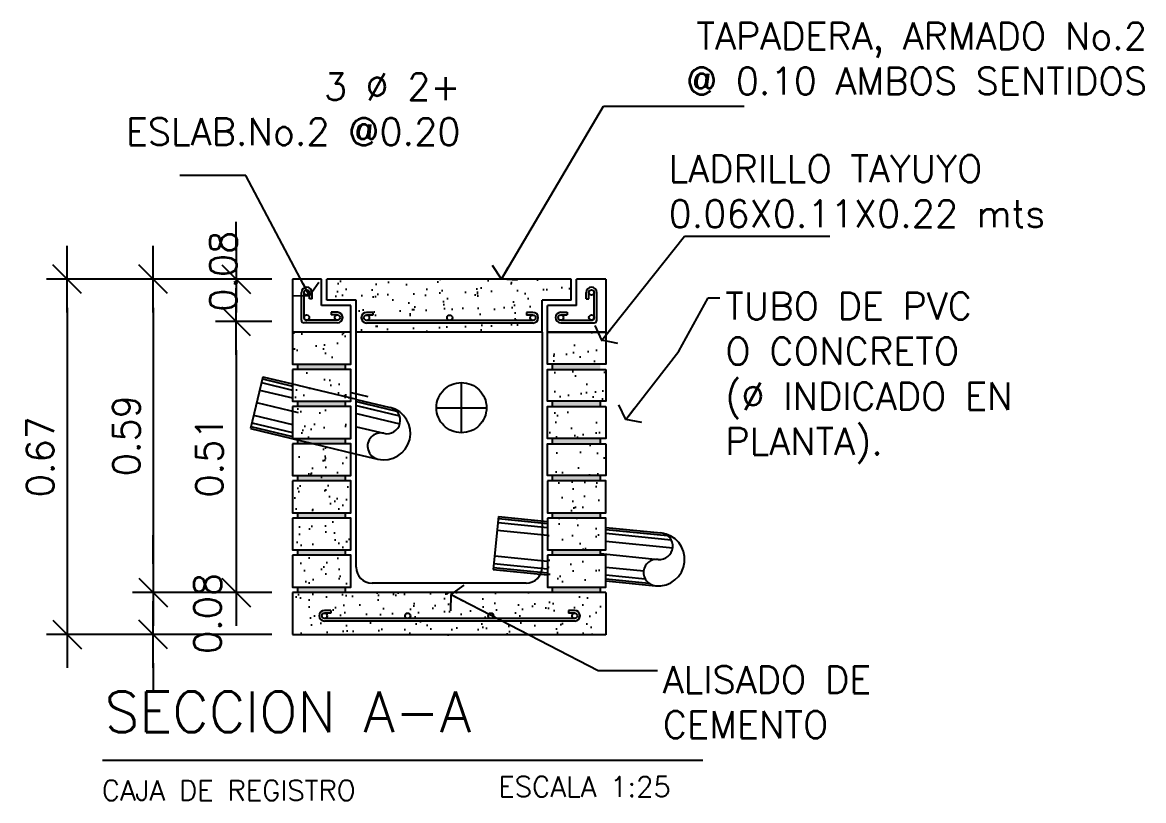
# Model space of a CAD drawing. Header units: inches. Extents: x -370 to 18, y -197 to 199.
# Drawn here: x -241.573 to -239.462, y -80.574 to -79.109 of the extents above; entities that cross this region are included whole.
import ezdxf

# ---------------------------------------------------------------- set-up
doc = ezdxf.new("R2010")
doc.units = ezdxf.units.IN
doc.header["$MEASUREMENT"] = 0
doc.header["$PDMODE"] = 34
doc.header["$PDSIZE"] = 0.2
doc.linetypes.add('CENTER2', pattern=[28.575, 19.05, -3.175, 3.175, -3.175])
doc.linetypes.add('HIDDEN2', pattern=[0.1875, 0.125, -0.0625])
doc.layers.add('DRE_DET', color=1, linetype='Continuous')
doc.layers.add('DRE_TEXTO', color=1, linetype='Continuous')
doc.styles.add('NT_10', font='romans.shx', dxfattribs={"height": 0.0203})
doc.styles.add('NT_12.5', font='romans.shx', dxfattribs={"height": 0.0254})
doc.styles.add('NT_25', font='romans.shx', dxfattribs={"height": 0.0509})
doc.dimstyles.new('DD_10 FLE', dxfattribs={"dimtxt": 0.0203, "dimasz": 0.022, "dimexe": 0.015, "dimexo": 0.015, "dimgap": 0.01, "dimtad": 1, "dimzin": 0, "dimdsep": 46, "dimtxsty": 'NT_10', "dimblk": 'FLECHA', "dimcen": 0.015, "dimdle": 0.015, "dimse1": 1, "dimse2": 1, "dimclrt": 4, "dimaunit": 1, "dimadec": 4, "dimazin": 0, "dimtfac": 1, "dimtofl": 0, "dimtmove": 2, "dimatfit": 3, "dimldrblk": 'FLECHA', "dimfxl": 1, "dimtolj": 1, "dimtzin": 0, "dimarcsym": 0})
doc.dimstyles.new('DD_25 G', dxfattribs={"dimtxt": 0.0509, "dimasz": 0.054, "dimexe": 0.039, "dimexo": 0.039, "dimgap": 0.0252, "dimtad": 1, "dimzin": 0, "dimdsep": 46, "dimtxsty": 'NT_25', "dimblk": 'COT2', "dimcen": 0.09, "dimdle": 0.039, "dimclrt": 4, "dimadec": 0, "dimazin": 0, "dimtfac": 1, "dimtofl": 0, "dimtmove": 2, "dimatfit": 3, "dimldrblk": 'COT2', "dimfxl": 1, "dimtolj": 1, "dimtzin": 0, "dimarcsym": 0})
pattern_1 = [(127.5, (-619.27924, -381.66027), (-0.0489413237, -0.0016000313), [0, -0.038608, 0, -0.04318, 0, -0.041275]), (97.5, (-619.27924, -381.66027), (-0.07168251, 0.044952328), [0, -0.020828, 0, -0.034798, 0, -0.013335]), (57.5, (-619.27924, -381.69151), (-0.0001437185, 0.079099237), [0, -0.0127, 0, -0.04572, 0, -0.05969]), (47.5, (-619.27924, -381.69151), (-0.022292932, 0.076355645), [0, -0.00635, 0, -0.029972, 0, -0.03429])]

# ---------------------------------------------------------------- blocks, each defined once
blk = doc.blocks.new('COT2')
at = {"color": 9, "linetype": 'ByBlock'}
blk.add_line((-0.5, -0.5), (0.5, 0.5), dxfattribs=at)
blk.add_line((-1.164, 0), (1.164, 0))
blk = doc.blocks.new('*D648')
at = {"layer": 'DEFPOINTS', "color": 0, "linetype": 'CENTER2', "transparency": 16777216}
for p in [(-241.0644, -79.6725), (-241.1707, -80.1825), (-241.1509, -80.1825)]:
    blk.add_point(p, dxfattribs=at)
at = {"layer": 'DRE_TEXTO', "color": 0, "linetype": 'CENTER2', "lineweight": -2, "transparency": 16777216}
for p, q in [((-241.1034, -79.6725), (-241.2097, -79.6725)), ((-241.1707, -79.7265), (-241.1707, -80.1285)), ((-241.1899, -80.1825), (-241.2097, -80.1825))]:
    blk.add_line(p, q, dxfattribs=at)
at = {"layer": 'DRE_TEXTO', "color": 0, "linetype": 'CENTER2', "lineweight": -2, "transparency": 16777216, "xscale": 0.05400000000000001, "yscale": 0.05400000000000001, "zscale": 0.05400000000000001}
for p, rotation in [((-241.1707, -79.6725), 90), ((-241.1707, -80.1825), 270)]:
    blk.add_blockref('COT2', p, dxfattribs=dict(at, rotation=rotation))
at = {"layer": 'DRE_TEXTO', "color": 4, "linetype": 'CENTER2', "transparency": 16777216, "insert": (-241.2213, -79.9275), "char_height": 0.0509, "attachment_point": 5, "rotation": 90, "style": 'NT_25'}
blk.add_mtext('\\A1;0.51', dxfattribs=at)
blk = doc.blocks.new('*D658')
at = {"layer": 'DEFPOINTS', "color": 0, "linetype": 'CENTER2', "transparency": 16777216}
for p in [(-241.0646, -80.1825), (-241.3269, -80.2616), (-241.3269, -80.2616)]:
    blk.add_point(p, dxfattribs=at)
at = {"layer": 'DRE_TEXTO', "color": 0, "linetype": 'CENTER2', "lineweight": -2, "transparency": 16777216}
for p, q in [((-241.3269, -80.1285), (-241.3269, -80.0745)), ((-241.1036, -80.1825), (-241.3659, -80.1825)), ((-241.3269, -80.3156), (-241.3269, -80.3696))]:
    blk.add_line(p, q, dxfattribs=at)
at = {"layer": 'DRE_TEXTO', "color": 0, "linetype": 'CENTER2', "lineweight": -2, "transparency": 16777216, "xscale": 0.05400000000000001, "yscale": 0.05400000000000001, "zscale": 0.05400000000000001}
for p, rotation in [((-241.3269, -80.1825), 270), ((-241.3269, -80.2616), 90)]:
    blk.add_blockref('COT2', p, dxfattribs=dict(at, rotation=rotation))
at = {"layer": 'DRE_TEXTO', "color": 4, "linetype": 'CENTER2', "transparency": 16777216, "insert": (-241.2246, -80.2221), "char_height": 0.0509, "attachment_point": 5, "rotation": 90, "style": 'NT_25'}
blk.add_mtext('\\A1;0.08', dxfattribs=at)
blk = doc.blocks.new('*D659')
at = {"layer": 'DEFPOINTS', "color": 0, "linetype": 'CENTER2', "transparency": 16777216}
for p in [(-241.0646, -79.5925), (-241.3269, -80.1825), (-241.0646, -80.1825)]:
    blk.add_point(p, dxfattribs=at)
at = {"layer": 'DRE_TEXTO', "color": 0, "linetype": 'CENTER2', "lineweight": -2, "transparency": 16777216}
for p, q in [((-241.1036, -79.5925), (-241.3659, -79.5925)), ((-241.3269, -79.6465), (-241.3269, -80.1285)), ((-241.1036, -80.1825), (-241.3659, -80.1825))]:
    blk.add_line(p, q, dxfattribs=at)
at = {"layer": 'DRE_TEXTO', "color": 0, "linetype": 'CENTER2', "lineweight": -2, "transparency": 16777216, "xscale": 0.05400000000000001, "yscale": 0.05400000000000001, "zscale": 0.05400000000000001}
for p, rotation in [((-241.3269, -79.5925), 90), ((-241.3269, -80.1825), 270)]:
    blk.add_blockref('COT2', p, dxfattribs=dict(at, rotation=rotation))
at = {"layer": 'DRE_TEXTO', "color": 4, "linetype": 'CENTER2', "transparency": 16777216, "insert": (-241.3775, -79.8875), "char_height": 0.0509, "attachment_point": 5, "rotation": 90, "style": 'NT_25'}
blk.add_mtext('\\A1;0.59', dxfattribs=at)
blk = doc.blocks.new('*D649')
at = {"layer": 'DEFPOINTS', "color": 0, "linetype": 'CENTER2', "transparency": 16777216}
for p in [(-241.0646, -79.5925), (-241.4891, -80.2616), (-241.0646, -80.2616)]:
    blk.add_point(p, dxfattribs=at)
at = {"layer": 'DRE_TEXTO', "color": 0, "linetype": 'CENTER2', "lineweight": -2, "transparency": 16777216}
for p, q in [((-241.1036, -79.5925), (-241.5281, -79.5925)), ((-241.4891, -79.6465), (-241.4891, -80.2076)), ((-241.1036, -80.2616), (-241.5281, -80.2616))]:
    blk.add_line(p, q, dxfattribs=at)
at = {"layer": 'DRE_TEXTO', "color": 0, "linetype": 'CENTER2', "lineweight": -2, "transparency": 16777216, "xscale": 0.05400000000000001, "yscale": 0.05400000000000001, "zscale": 0.05400000000000001}
for p, rotation in [((-241.4891, -79.5925), 90), ((-241.4891, -80.2616), 270)]:
    blk.add_blockref('COT2', p, dxfattribs=dict(at, rotation=rotation))
at = {"layer": 'DRE_TEXTO', "color": 4, "linetype": 'CENTER2', "transparency": 16777216, "insert": (-241.5397, -79.9271), "char_height": 0.0509, "attachment_point": 5, "rotation": 90, "style": 'NT_25'}
blk.add_mtext('\\A1;0.67', dxfattribs=at)
blk = doc.blocks.new('FLECHA')
at = {"color": 9, "linetype": 'ByBlock'}
for p, q in [((-0.619, 1.239), (0, 0)), ((0, 0), (-0.619, -1.239))]:
    blk.add_line(p, q, dxfattribs=at)
blk.add_line((0, 0), (-1.164, 0))
blk = doc.blocks.new('*D647')
at = {"layer": 'DEFPOINTS', "color": 0, "transparency": 16777216}
for p in [(-241.1707, -79.5925), (-241.0644, -79.5925), (-241.0644, -79.6725)]:
    blk.add_point(p, dxfattribs=at)
at = {"layer": 'DRE_DET', "color": 0, "lineweight": -2, "transparency": 16777216}
for p, q in [((-241.1707, -79.5385), (-241.1707, -79.4845)), ((-241.1034, -79.5925), (-241.2097, -79.5925)), ((-241.1034, -79.6725), (-241.2097, -79.6725)), ((-241.1707, -79.7265), (-241.1707, -79.7805))]:
    blk.add_line(p, q, dxfattribs=at)
at = {"layer": 'DRE_DET', "color": 0, "lineweight": -2, "transparency": 16777216, "xscale": 0.05400000000000001, "yscale": 0.05400000000000001, "zscale": 0.05400000000000001}
for p, rotation in [((-241.1707, -79.5925), 270), ((-241.1707, -79.6725), 90)]:
    blk.add_blockref('COT2', p, dxfattribs=dict(at, rotation=rotation))
at = {"layer": 'DRE_DET', "color": 4, "transparency": 16777216, "insert": (-241.195, -79.5778), "char_height": 0.0509, "attachment_point": 5, "rotation": 90, "style": 'NT_25'}
blk.add_mtext('\\A1;0.08', dxfattribs=at)

msp = doc.modelspace()

# ---------------------------------------------------------------- hatches: boundary and pattern name
at = {"layer": 'DRE_DET', "linetype": 'CENTER2'}
h = msp.add_hatch(dxfattribs=at)
h.set_pattern_fill('AR-SAND', color=8, scale=0.001, angle=90, style=0)
h.set_pattern_definition(pattern_1)
h.paths.add_polyline_path([(-240.99959, -79.5925), (-240.99959, -79.6325), (-240.94459, -79.6325), (-240.94459, -79.6925), (-240.59459, -79.6925), (-240.59459, -79.6325), (-240.53959, -79.6325), (-240.53959, -79.5925)])
h.paths.add_polyline_path([(-240.76335, -79.66523, -0.4142136), (-240.76835, -79.67023), (-240.61175, -79.67023, -0.4142136), (-240.61675, -79.66523, -0.4142136), (-240.61175, -79.66023), (-240.62376, -79.66023), (-240.62376, -79.65523), (-240.61175, -79.65523, -1), (-240.61175, -79.67523), (-240.92495, -79.67523, -1), (-240.92495, -79.65523), (-240.91294, -79.65523), (-240.91294, -79.66023), (-240.92495, -79.66023, -0.4142136), (-240.91995, -79.66523, -0.4142136), (-240.92495, -79.67023), (-240.76835, -79.67023, -0.4142136), (-240.77335, -79.66523, -1)], flags=16)
at = {"layer": 'DRE_DET', "linetype": 'Continuous'}
h = msp.add_hatch(dxfattribs=at)
h.set_pattern_fill('AR-SAND', color=8, scale=0.03, style=0)
h.set_pattern_definition([(37.5, (-719.696756, -34.148507), (-0.0018898007, 0.057804713), [0, -0.0456, 0, -0.051, 0, -0.04875]), (7.5, (-719.696756, -34.14851), (0.053093301, 0.084664382), [0, -0.0246, 0, -0.0411, 0, -0.01575]), (327.5, (-719.733656, -34.148507), (0.093424256, 0.0001697716), [0, -0.015, 0, -0.054, 0, -0.0705]), (317.5, (-719.73366, -34.14851), (0.090183798, 0.026330267), [0, -0.0075, 0, -0.0354, 0, -0.0405])])
h.paths.add_polyline_path([(-241.05367, -79.70536), (-241.06459, -79.70273), (-241.06459, -79.7525), (-240.95459, -79.7525), (-240.95459, -79.72924)])
h.paths.add_polyline_path([(-240.95459, -79.6925), (-241.06459, -79.6925), (-241.06459, -79.70273), (-241.05413, -79.70525), (-240.95459, -79.72924)])
h.paths.add_polyline_path([(-240.95459, -79.7625), (-241.06459, -79.7625), (-241.06459, -79.80559), (-241.04767, -79.80967), (-240.99445, -79.8225), (-240.95459, -79.8225)])
h.paths.add_polyline_path([(-241.04767, -79.80967), (-241.06459, -79.80559), (-241.06459, -79.8225), (-240.99445, -79.8225)], flags=16)
h.paths.add_polyline_path([(-240.95459, -79.8325), (-241.06459, -79.8325), (-241.06459, -79.8925), (-240.95459, -79.8925)])
h.paths.add_polyline_path([(-240.96459, -79.9625), (-241.05459, -79.9625), (-241.05459, -79.9725), (-240.96459, -79.9725)])
h.paths.add_polyline_path([(-240.47459, -79.9025), (-240.58459, -79.9025), (-240.58459, -79.9625), (-240.47459, -79.9625)])
h.paths.add_polyline_path([(-240.47459, -79.8325), (-240.58459, -79.8325), (-240.58459, -79.8925), (-240.47459, -79.8925)])
h.paths.add_polyline_path([(-240.47459, -79.7625), (-240.58459, -79.7625), (-240.58459, -79.8225), (-240.47459, -79.8225)])
h.paths.add_polyline_path([(-240.47459, -79.6925), (-240.58459, -79.6925), (-240.58459, -79.7525), (-240.47459, -79.7525)])
at = {"layer": 'DRE_DET', "linetype": 'ByBlock'}
h = msp.add_hatch(color=256, dxfattribs=at)
h.paths.add_polyline_path([(-240.96459, -79.7625), (-240.96459, -79.7525), (-241.05459, -79.7525), (-241.05459, -79.7625)])
h.paths.add_polyline_path([(-241.05459, -79.8225), (-241.05459, -79.8325), (-240.96459, -79.8325), (-240.96459, -79.8225)])
h.paths.add_polyline_path([(-241.05459, -79.8925), (-241.05459, -79.9025), (-240.96459, -79.9025), (-240.96459, -79.8925)])
h.paths.add_polyline_path([(-240.96459, -79.9725), (-240.96459, -79.9625), (-241.05459, -79.9625), (-241.05459, -79.9725)])
h.paths.add_polyline_path([(-240.57459, -79.9625), (-240.57459, -79.9725), (-240.48459, -79.9725), (-240.48459, -79.9625)])
h.paths.add_polyline_path([(-240.48459, -79.9025), (-240.48459, -79.8925), (-240.57459, -79.8925), (-240.57459, -79.9025)])
h.paths.add_polyline_path([(-240.48459, -79.8325), (-240.48459, -79.8225), (-240.57459, -79.8225), (-240.57459, -79.8325)])
h.paths.add_polyline_path([(-240.48459, -79.7625), (-240.48459, -79.7525), (-240.57459, -79.7525), (-240.57459, -79.7625)])
at = {"layer": 'DRE_DET', "linetype": 'CENTER2'}
h = msp.add_hatch(dxfattribs=at)
h.set_pattern_fill('AR-SAND', color=8, scale=0.001, angle=90, style=0)
h.set_pattern_definition(pattern_1)
h.paths.add_polyline_path([(-240.95459, -79.9625), (-240.95459, -79.91938), (-241.02463, -79.9025), (-241.06459, -79.9025), (-241.06459, -79.9625)])
h.paths.add_polyline_path([(-241.06459, -79.9725), (-241.06459, -80.0325), (-240.95459, -80.0325), (-240.95459, -79.9725)])
h.paths.add_polyline_path([(-240.95459, -80.1025), (-240.95459, -80.0425), (-241.06459, -80.0425), (-241.06459, -80.1025)])
h.paths.add_polyline_path([(-241.06459, -80.1125), (-241.06459, -80.1725), (-240.95459, -80.1725), (-240.95459, -80.1125)])
h.paths.add_polyline_path([(-240.47459, -80.1125), (-240.58459, -80.1125), (-240.58459, -80.1725), (-240.47459, -80.1725)])
h.paths.add_polyline_path([(-240.47459, -80.1025), (-240.47459, -80.0425), (-240.58459, -80.0425), (-240.58459, -80.1025)])
h.paths.add_polyline_path([(-240.58459, -79.9725), (-240.58459, -80.0325), (-240.47459, -80.0325), (-240.47459, -79.9725)])
h = msp.add_hatch(color=256, dxfattribs=at)
h.paths.add_polyline_path([(-241.05459, -80.0325), (-241.05459, -80.0425), (-240.96459, -80.0425), (-240.96459, -80.0325)])
h.paths.add_polyline_path([(-241.05459, -80.1025), (-241.05459, -80.1125), (-240.96459, -80.1125), (-240.96459, -80.1025)])
h.paths.add_polyline_path([(-240.96459, -80.1825), (-240.96459, -80.1725), (-241.05459, -80.1725), (-241.05459, -80.1825)])
h = msp.add_hatch(color=256, dxfattribs=at)
h.paths.add_polyline_path([(-240.48459, -80.0325), (-240.57459, -80.0325), (-240.57459, -80.0425), (-240.48459, -80.0425)])
h.paths.add_polyline_path([(-240.48459, -80.1025), (-240.57459, -80.1025), (-240.57459, -80.1125), (-240.48459, -80.1125)])
h.paths.add_polyline_path([(-240.48459, -80.1725), (-240.57459, -80.1725), (-240.57459, -80.1825), (-240.48459, -80.1825)])
h = msp.add_hatch(dxfattribs=at)
h.set_pattern_fill('AR-SAND', color=8, scale=0.001, angle=90, style=0)
h.set_pattern_definition(pattern_1)
h.paths.add_polyline_path([(-241.06459, -80.1825), (-241.06459, -80.2625), (-240.47459, -80.2625), (-240.47459, -80.1825)])
h.paths.add_polyline_path([(-240.84257, -80.2264, -0.4142136), (-240.84757, -80.2314), (-240.69097, -80.2314, -0.4142136), (-240.69597, -80.2264, -1), (-240.68597, -80.2264, -0.4142136), (-240.69097, -80.2314), (-240.53302, -80.2314, -0.4142136), (-240.53802, -80.2264, -0.4142136), (-240.53302, -80.2214), (-240.54503, -80.2214), (-240.54503, -80.2164), (-240.53302, -80.2164, -1), (-240.53302, -80.2364), (-241.00417, -80.2364, -1), (-241.00417, -80.2164), (-240.99216, -80.2164), (-240.99216, -80.2214), (-241.00417, -80.2214, -0.4142136), (-240.99917, -80.2264, -0.4142136), (-241.00417, -80.2314), (-240.84757, -80.2314, -0.4142136), (-240.85257, -80.2264, -1)], flags=16)

# ---------------------------------------------------------------- linework, layer by layer
at = {"layer": 'DRE_DET', "color": 4, "linetype": 'ByBlock'}
for p, q in [((-241.00959, -79.5925), (-241.06459, -79.5925)), ((-241.06459, -79.5925), (-241.06459, -79.6925)), ((-241.00959, -79.6425), (-241.00959, -79.5925)), ((-240.53959, -79.5925), (-240.99959, -79.5925)), ((-240.99959, -79.6325), (-240.99959, -79.5925)), ((-240.53959, -79.6325), (-240.53959, -79.5925)), ((-240.52959, -79.6425), (-240.52959, -79.5925)), ((-240.47459, -79.5925), (-240.52959, -79.5925)), ((-240.47459, -79.5925), (-240.47459, -79.6925)), ((-240.94459, -79.6325), (-240.99959, -79.6325)), ((-240.94459, -79.6925), (-240.94459, -79.6325)), ((-240.59459, -79.6925), (-240.59459, -79.6325)), ((-240.53959, -79.6325), (-240.59459, -79.6325)), ((-240.95459, -79.6425), (-241.00959, -79.6425)), ((-240.95459, -79.6925), (-240.95459, -79.6425)), ((-240.58459, -79.6925), (-240.58459, -79.6425)), ((-240.52959, -79.6425), (-240.58459, -79.6425)), ((-240.95459, -79.6925), (-241.06459, -79.6925)), ((-240.59459, -79.6925), (-240.94459, -79.6925)), ((-240.47459, -79.6925), (-240.58459, -79.6925)), ((-240.47459, -80.1825), (-241.06459, -80.1825)), ((-241.06459, -80.1825), (-241.06459, -80.26161)), ((-240.47459, -80.1825), (-240.47459, -80.2625)), ((-240.47459, -80.2625), (-241.06459, -80.2625))]:
    msp.add_line(p, q, dxfattribs=at)
at = {"layer": 'DRE_DET'}
for p, q in [((-241.04774, -79.66999), (-241.04774, -79.61779)), ((-241.04274, -79.66499), (-241.04274, -79.61779)), ((-241.03274, -79.6298), (-241.03274, -79.61779)), ((-241.02774, -79.6298), (-241.02774, -79.61779)), ((-240.51144, -79.6298), (-240.51144, -79.61779)), ((-240.50644, -79.6298), (-240.50644, -79.61779)), ((-240.49644, -79.66499), (-240.49644, -79.61779)), ((-240.49144, -79.66999), (-240.49144, -79.61779)), ((-241.02774, -79.6298), (-241.03274, -79.6298)), ((-240.51144, -79.6298), (-240.50644, -79.6298)), ((-240.99198, -79.65499), (-240.99198, -79.65999)), ((-240.97997, -79.65499), (-240.99198, -79.65499)), ((-240.97997, -79.65999), (-240.99198, -79.65999)), ((-240.91294, -79.65523), (-240.92495, -79.65523)), ((-240.91294, -79.66023), (-240.92495, -79.66023)), ((-240.91294, -79.65523), (-240.91294, -79.66023)), ((-240.62376, -79.65523), (-240.62376, -79.66023)), ((-240.61175, -79.65523), (-240.62376, -79.65523)), ((-240.61175, -79.66023), (-240.62376, -79.66023)), ((-240.55921, -79.65499), (-240.5472, -79.65499)), ((-240.55921, -79.65999), (-240.5472, -79.65999)), ((-240.5472, -79.65499), (-240.5472, -79.65999)), ((-240.97997, -79.67499), (-241.04274, -79.67499)), ((-240.97997, -79.66999), (-241.03774, -79.66999)), ((-240.61175, -79.67023), (-240.92495, -79.67023)), ((-240.61175, -79.67523), (-240.92495, -79.67523)), ((-240.55921, -79.66999), (-240.50144, -79.66999)), ((-240.55921, -79.67499), (-240.49644, -79.67499)), ((-240.99216, -80.2164), (-241.00417, -80.2164)), ((-240.99216, -80.2214), (-241.00417, -80.2214)), ((-240.53302, -80.2314), (-241.00417, -80.2314)), ((-240.99216, -80.2164), (-240.99216, -80.2214)), ((-240.54503, -80.2164), (-240.54503, -80.2214)), ((-240.53302, -80.2164), (-240.54503, -80.2164)), ((-240.53302, -80.2214), (-240.54503, -80.2214)), ((-240.53302, -80.2364), (-241.00417, -80.2364)), ((-240.67054, -80.49849), (-240.29195, -80.49849))]:
    msp.add_line(p, q, dxfattribs=at)
at = {"layer": 'DRE_DET', "linetype": 'Continuous'}
for p, q in [((-240.98455, -79.67491), (-240.98455, -79.67491)), ((-240.61633, -79.67515), (-240.61633, -79.67515)), ((-240.55463, -79.67491), (-240.55463, -79.67491)), ((-240.53761, -80.23631), (-240.53761, -80.23631))]:
    msp.add_line(p, q, dxfattribs=at)
at = {"layer": 'DRE_DET', "color": 3, "linetype": 'ByBlock'}
for p, q in [((-240.94459, -80.13522), (-240.94459, -79.6925)), ((-240.59459, -79.6925), (-240.59459, -80.13522)), ((-240.62459, -80.16522), (-240.91459, -80.16522))]:
    msp.add_line(p, q, dxfattribs=at)
at = {"layer": 'DRE_DET', "linetype": 'ByBlock'}
for p, q in [((-241.05459, -79.7625), (-241.05459, -79.7525)), ((-240.96459, -79.7625), (-240.96459, -79.7525)), ((-240.57459, -79.7625), (-240.57459, -79.7525)), ((-241.05459, -79.8325), (-241.05459, -79.8225)), ((-240.96459, -79.8325), (-240.96459, -79.8225)), ((-240.57459, -79.8325), (-240.57459, -79.8225)), ((-240.48459, -79.8325), (-240.48459, -79.8225)), ((-241.05459, -79.9025), (-241.05459, -79.8925)), ((-240.96459, -79.9025), (-240.96459, -79.8925)), ((-240.57459, -79.9025), (-240.57459, -79.8925)), ((-240.48459, -79.9025), (-240.48459, -79.8925)), ((-241.05459, -79.9725), (-241.05459, -79.9625)), ((-241.05459, -79.9725), (-241.05459, -79.9625)), ((-240.96459, -79.9725), (-240.96459, -79.9625)), ((-240.96459, -79.9725), (-240.96459, -79.9625)), ((-240.57459, -79.9725), (-240.57459, -79.9625)), ((-240.57459, -79.9725), (-240.57459, -79.9625)), ((-240.57459, -79.9725), (-240.57459, -79.9625)), ((-240.48459, -79.9725), (-240.48459, -79.9625)), ((-240.48459, -79.9725), (-240.48459, -79.9625)), ((-240.48459, -79.9725), (-240.48459, -79.9625)), ((-241.05459, -80.0425), (-241.05459, -80.0325)), ((-240.96459, -80.0425), (-240.96459, -80.0325)), ((-240.57459, -80.0425), (-240.57459, -80.0325)), ((-240.48459, -80.0425), (-240.48459, -80.0325)), ((-241.05459, -80.1125), (-241.05459, -80.1025)), ((-240.96459, -80.1125), (-240.96459, -80.1025)), ((-240.57459, -80.1125), (-240.57459, -80.1025)), ((-240.48459, -80.1125), (-240.48459, -80.1025)), ((-241.05459, -80.1825), (-241.05459, -80.1725)), ((-240.96459, -80.1825), (-240.96459, -80.1725)), ((-240.57459, -80.1825), (-240.57459, -80.1725)), ((-240.48459, -80.1825), (-240.48459, -80.1725))]:
    msp.add_line(p, q, dxfattribs=at)
at = {"layer": 'DRE_DET', "color": 1, "linetype": 'ByBlock'}
for p, q in [((-241.12035, -79.77656), (-241.14379, -79.87377)), ((-241.12035, -79.77656), (-241.05413, -79.79252)), ((-240.94413, -79.81904), (-240.88065, -79.83434)), ((-241.14379, -79.87377), (-241.04767, -79.89694)), ((-240.94413, -79.9219), (-240.90408, -79.93155)), ((-240.67632, -80.03979), (-240.68633, -80.13929)), ((-240.67632, -80.03979), (-240.58459, -80.04902)), ((-240.47459, -80.06009), (-240.37085, -80.07053)), ((-240.68633, -80.13929), (-240.58459, -80.14953)), ((-240.47459, -80.16059), (-240.38086, -80.17003))]:
    msp.add_line(p, q, dxfattribs=at)
at = {"layer": 'DRE_DET', "color": 8, "linetype": 'Continuous'}
for p, q in [((-241.12295, -79.78732), (-241.06459, -79.80139)), ((-241.12124, -79.78023), (-241.06459, -79.79388)), ((-241.12637, -79.8015), (-241.06459, -79.81639)), ((-240.95412, -79.80583), (-240.92236, -79.81348)), ((-240.94413, -79.82292), (-240.86869, -79.8411)), ((-240.94413, -79.82324), (-240.92167, -79.82865)), ((-240.94413, -79.83042), (-240.86306, -79.84997)), ((-240.94413, -79.83074), (-240.91604, -79.83752)), ((-241.13778, -79.84884), (-241.06459, -79.86648)), ((-240.94413, -79.84542), (-240.86236, -79.86513)), ((-241.1429, -79.87011), (-241.06459, -79.88898)), ((-241.14119, -79.86301), (-241.06459, -79.88147)), ((-240.67743, -80.05081), (-240.58459, -80.06015)), ((-240.6767, -80.04355), (-240.58459, -80.05282)), ((-240.47459, -80.06388), (-240.35808, -80.0756)), ((-240.67889, -80.06532), (-240.58459, -80.07481)), ((-240.47459, -80.07122), (-240.3513, -80.08362)), ((-240.47459, -80.08587), (-240.34855, -80.09855)), ((-240.68376, -80.11377), (-240.58459, -80.12374)), ((-240.68595, -80.13554), (-240.58459, -80.14573)), ((-240.68522, -80.12827), (-240.58459, -80.1384)), ((-240.47459, -80.13481), (-240.40316, -80.142)), ((-240.47459, -80.14947), (-240.40041, -80.15693)), ((-240.47459, -80.1568), (-240.39362, -80.16495))]:
    msp.add_line(p, q, dxfattribs=at)
at = {"layer": 'DRE_DET', "color": 8, "linetype": 'CENTER2'}
for p, q in [((-240.7464, -79.88186), (-240.7464, -79.78752)), ((-240.79357, -79.83469), (-240.69923, -79.83469))]:
    msp.add_line(p, q, dxfattribs=at)
at = {"layer": 'DRE_DET', "color": 1, "linetype": 'HIDDEN2'}
for p, q in [((-240.94367, -79.81915), (-241.05367, -79.79263)), ((-241.04767, -79.89694), (-240.94413, -79.9219))]:
    msp.add_line(p, q, dxfattribs=at)
at = {"layer": 'DRE_DET', "color": 8, "linetype": 'HIDDEN2'}
for p, q in [((-241.13207, -79.82517), (-241.05413, -79.84395)), ((-240.94413, -79.87047), (-240.89236, -79.88294)), ((-240.48459, -80.10934), (-240.37585, -80.12028))]:
    msp.add_line(p, q, dxfattribs=at)
at = {"layer": 'DRE_DET', "color": 1, "linetype": 'Continuous'}
msp.add_line((-241.42224, -80.49849), (-240.67054, -80.49849), dxfattribs=at)
at = {"layer": 'DRE_DET', "color": 4, "linetype": 'ByBlock'}
for points in [[(-241.06459, -79.6925), (-241.06459, -79.7525), (-240.95459, -79.7525), (-240.95459, -79.6925)], [(-240.47459, -79.6925), (-240.47459, -79.7525), (-240.58459, -79.7525), (-240.58459, -79.6925)], [(-241.06459, -79.7625), (-241.06459, -79.8225), (-240.95459, -79.8225), (-240.95459, -79.7625)], [(-240.47459, -79.7625), (-240.47459, -79.8225), (-240.58459, -79.8225), (-240.58459, -79.7625)], [(-241.06459, -79.8325), (-241.06459, -79.8925), (-240.95459, -79.8925), (-240.95459, -79.8325)], [(-240.47459, -79.8325), (-240.47459, -79.8925), (-240.58459, -79.8925), (-240.58459, -79.8325)], [(-241.06459, -79.9025), (-241.06459, -79.9625), (-240.95459, -79.9625), (-240.95459, -79.9025)], [(-240.47459, -79.9025), (-240.47459, -79.9625), (-240.58459, -79.9625), (-240.58459, -79.9025)], [(-241.06459, -79.9725), (-241.06459, -80.0325), (-240.95459, -80.0325), (-240.95459, -79.9725)], [(-240.58459, -79.9725), (-240.58459, -80.0325), (-240.47459, -80.0325), (-240.47459, -79.9725)], [(-241.06459, -80.0425), (-241.06459, -80.1025), (-240.95459, -80.1025), (-240.95459, -80.0425)], [(-240.58459, -80.0425), (-240.58459, -80.1025), (-240.47459, -80.1025), (-240.47459, -80.0425)], [(-241.06459, -80.1125), (-241.06459, -80.1725), (-240.95459, -80.1725), (-240.95459, -80.1125)], [(-240.58459, -80.1125), (-240.58459, -80.1725), (-240.47459, -80.1725), (-240.47459, -80.1125)]]:
    msp.add_lwpolyline(points, close=True, dxfattribs=at)
at = {"layer": 'DRE_DET'}
for centre in [(-241.03774, -79.61779), (-240.50144, -79.61779), (-241.03784, -79.66499), (-240.97997, -79.66499), (-240.92495, -79.66523), (-240.76835, -79.66523), (-240.61175, -79.66523), (-240.55921, -79.66499), (-240.50133, -79.66499), (-241.00417, -80.2264), (-240.84757, -80.2264), (-240.69097, -80.2264), (-240.53302, -80.2264)]:
    msp.add_circle(centre, 0.005, dxfattribs=at)
at = {"layer": 'DRE_DET', "linetype": 'CENTER2'}
msp.add_circle((-240.7464, -79.83469), 0.04717, dxfattribs=at)
at = {"layer": 'DRE_DET'}
for centre, radius, start, end in [((-241.03774, -79.61779), 0.01, 0, 180), ((-240.50144, -79.61779), 0.01, 0, 180), ((-240.97997, -79.66499), 0.01, 270, 90), ((-240.92495, -79.66523), 0.01, 90, 270), ((-240.61175, -79.66523), 0.01, 270, 90), ((-240.55921, -79.66499), 0.01, 90, 270), ((-241.04274, -79.66999), 0.005, 180, 270), ((-241.03774, -79.66499), 0.005, 180, 270), ((-240.50144, -79.66499), 0.005, 270, 0), ((-240.49644, -79.66999), 0.005, 270, 0), ((-241.00417, -80.2264), 0.01, 90, 270), ((-240.53302, -80.2264), 0.01, 270, 90)]:
    msp.add_arc(centre, radius, start, end, dxfattribs=at)
at = {"layer": 'DRE_DET', "color": 1, "linetype": 'ByBlock'}
for centre, radius, start, end in [((-240.89236, -79.88294), 0.05, 256.44832, 76.44832), ((-240.88651, -79.85864), 0.025, 256.44832, 76.44832), ((-240.89822, -79.90725), 0.025, 76.44832, 256.44832), ((-240.37585, -80.12028), 0.05, 264.25452, 84.25452), ((-240.37335, -80.0954), 0.025, 264.25452, 84.25452), ((-240.37836, -80.14515), 0.025, 84.25452, 264.25452)]:
    msp.add_arc(centre, radius, start, end, dxfattribs=at)
at = {"layer": 'DRE_DET', "color": 3, "linetype": 'ByBlock'}
for centre, start, end in [((-240.91459, -80.13522), 180, 270), ((-240.62459, -80.13522), 270, 0)]:
    msp.add_arc(centre, 0.03, start, end, dxfattribs=at)

# ---------------------------------------------------------------- texts
at = {"layer": 'DRE_DET', "color": 6, "linetype": 'Continuous', "style": 'NT_25'}
msp.add_text('SECCION A-A', height=0.07635, dxfattribs=at).set_placement((-241.4184, -80.44538))
at = {"layer": 'DRE_DET', "color": 2, "linetype": 'Continuous', "style": 'NT_12.5'}
for s, p in [('CAJA DE REGISTRO', (-241.42377, -80.57441)), ('ESCALA 1:25', (-240.67706, -80.56742))]:
    msp.add_text(s, height=0.0381, dxfattribs=at).set_placement(p)
at = {"layer": 'DRE_DET', "color": 1, "linetype": 'Continuous', "char_height": 0.0509, "style": 'NT_25'}
for s, insert, attachment_point in [('TAPADERA, ARMADO No.2\\P @ 0.10 AMBOS SENTIDOS', (-239.45518, -79.17718), 6), ('3 %%C 2+ \\PESLAB.No.2 @0.20 ', (-240.74807, -79.27269), 6), ('\\A1;LADRILLO TAYUYO\\P0.06X0.11X0.22 mts', (-240.35633, -79.35932), 1), ('TUBO DE PVC\\PO CONCRETO\\P(%%C INDICADO EN\\PPLANTA).', (-240.2496, -79.61786), 1), ('ALISADO DE\\PCEMENTO', (-240.36733, -80.32116), 1)]:
    msp.add_mtext(s, dxfattribs=dict(at, insert=insert, attachment_point=attachment_point))

# ---------------------------------------------------------------- dimensions: what is measured, and where the dimension line sits
at = {"layer": 'DRE_DET', "color": 1}
dim = msp.add_linear_dim(base=(-241.17066, -79.59249), p1=(-241.06442, -79.67249), p2=(-241.06442, -79.59249), angle=90, dimstyle='DD_25 G', dxfattribs=at)
dim.commit()
dim.dimension.update_dxf_attribs({"geometry": '*D647', "text_midpoint": (-241.19499, -79.57783), "dimtype": 160})
at = {"layer": 'DRE_TEXTO', "linetype": 'CENTER2'}
for base, p1, p2, picture, middle in [((-241.48909, -80.26161), (-241.06459, -79.5925), (-241.06459, -80.26161), '*D649', (-241.53974, -79.92705)), ((-241.32686, -80.1825), (-241.06459, -79.5925), (-241.06459, -80.1825), '*D659', (-241.37751, -79.8875)), ((-241.17066, -80.1825), (-241.06442, -79.67249), (-241.1509, -80.1825), '*D648', (-241.22131, -79.92749)), ((-241.32686, -80.26161), (-241.06459, -80.1825), (-241.32686, -80.26161), '*D658', (-241.22461, -80.22205))]:
    dim = msp.add_linear_dim(base=base, p1=p1, p2=p2, angle=90, dimstyle='DD_25 G', dxfattribs=at)
    dim.commit()
    dim.dimension.update_dxf_attribs({"geometry": picture, "text_midpoint": middle})

# ---------------------------------------------------------------- leaders
at = {"layer": 'DRE_DET', "linetype": 'Continuous'}
for points, override in [([(-240.67111, -79.59261), (-240.47905, -79.26708), (-240.21414, -79.26708)], {"dimtad": 0}), ([(-241.03274, -79.62379), (-241.15256, -79.39725), (-241.27684, -79.39725)], {"dimtad": 0}), ([(-240.48178, -79.70775), (-240.32644, -79.51163), (-240.05289, -79.51163)], {"dimtad": 0}), ([(-240.76567, -80.18657), (-240.48898, -80.3293), (-240.37733, -80.3293)], {"dimgap": 0.01, "dimtad": 0})]:
    msp.add_leader(points, dimstyle='DD_10 FLE', override=override, dxfattribs=at)
at = {"layer": 'DRE_DET', "linetype": 'Continuous', "annotation_type": 0, "has_hookline": 1, "hookline_direction": 0, "text_width": 0.60353}
msp.add_leader([(-240.43655, -79.8567), (-240.33678, -79.72835), (-240.2816, -79.62801), (-240.2596, -79.62801)], dimstyle='DD_10 FLE', override={"dimgap": 0.01, "dimtad": 0}, dxfattribs=at)

doc.saveas('drawing.dxf')
